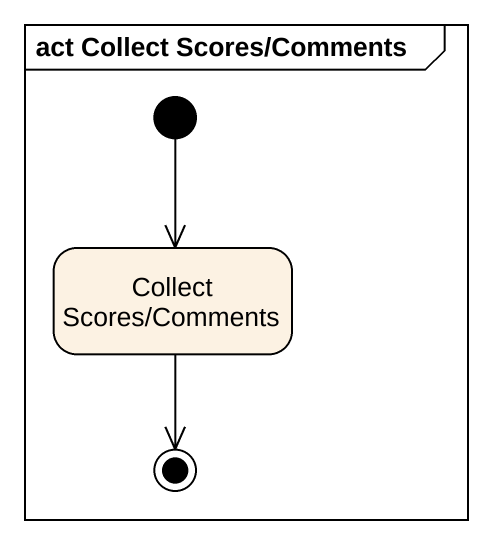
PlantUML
@startuml
mainframe act Collect Scores/Comments
hide empty description
state "Collect Scores/Comments" as Collect_Scores_Comments
[*] --> Collect_Scores_Comments
Collect_Scores_Comments --> [*]
@enduml
